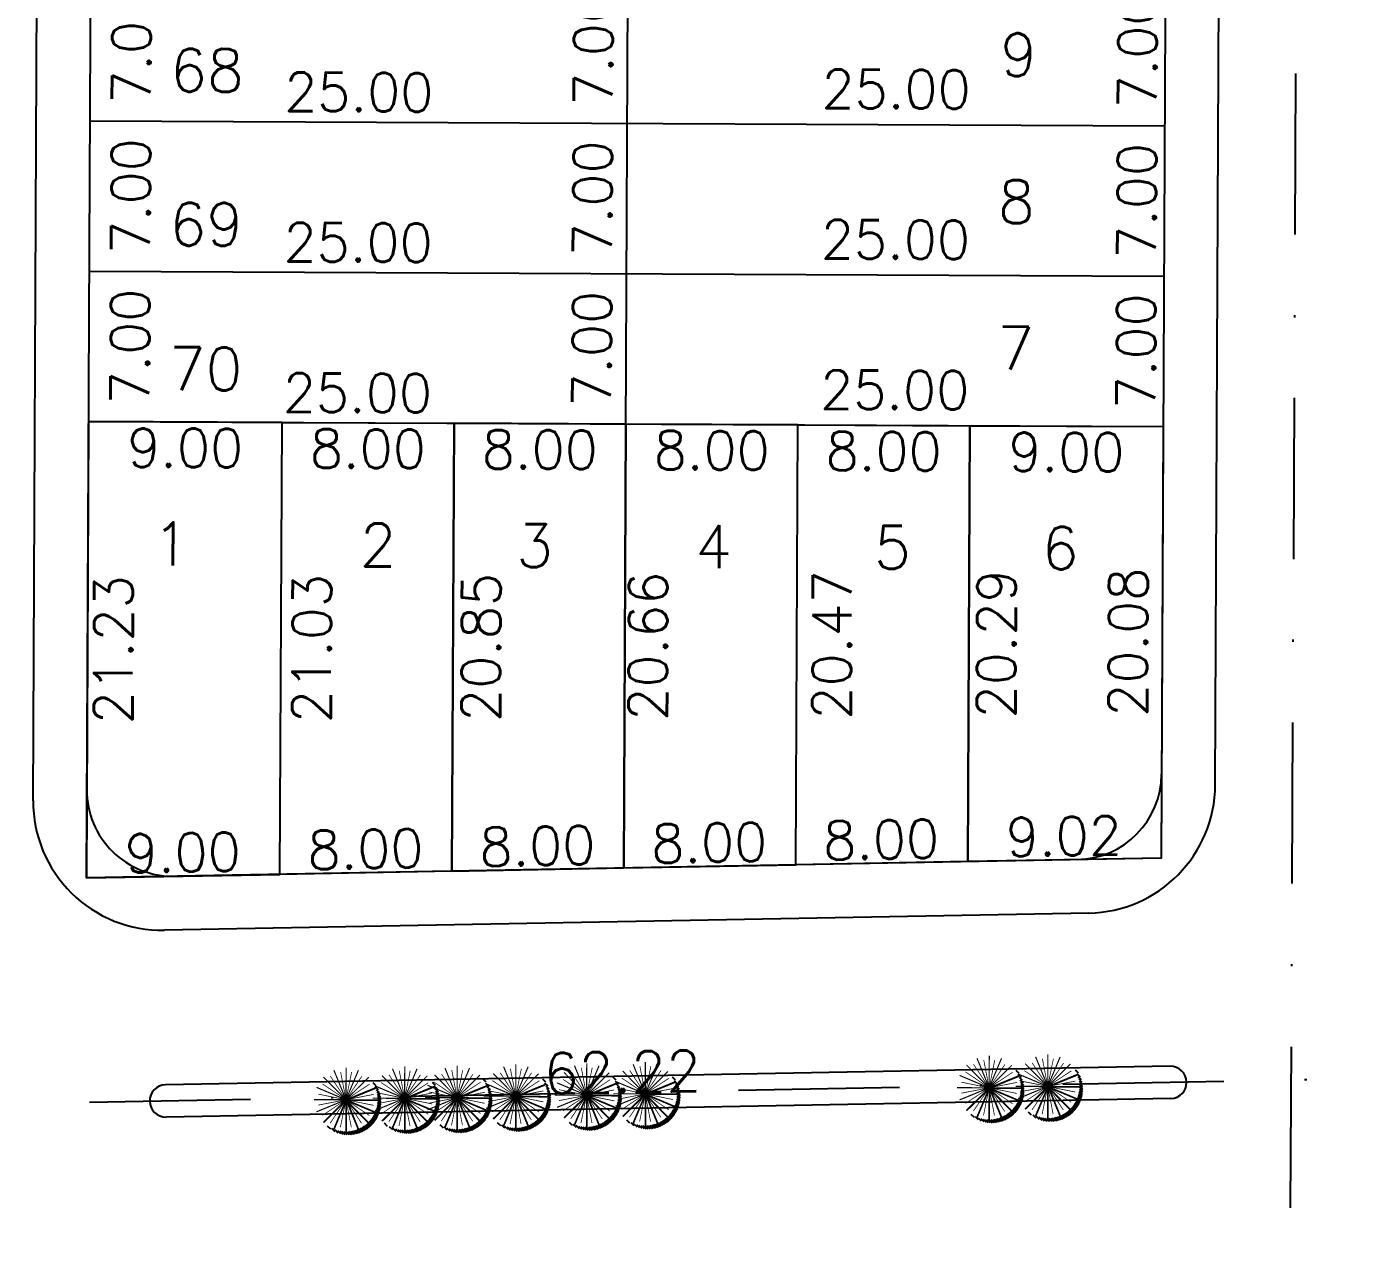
# Model space of a CAD drawing. Header units: millimetres. Extents: x -4430026 to 4783824, y 584 to 9593110.
# Drawn here: x 2987.7 to 3050.1, y 1691.5 to 1748.3 of the extents above; entities that cross this region are included whole.
import ezdxf
from ezdxf.enums import TextEntityAlignment as Align

# ---------------------------------------------------------------- set-up
doc = ezdxf.new("R2010")
doc.units = ezdxf.units.MM
doc.linetypes.add('DASHDOT', pattern=[1, 0.5, -0.25, 0, -0.25])
doc.linetypes.add('HIDDEN2', pattern=[0.1875, 0.125, -0.0625])
for name, color, linetype in [('BOUNDARY LOTES', 2, 'Continuous'), ('Calçada', 1, 'Continuous'), ('Cota', 8, 'Continuous'), ('COTAS', 8, 'Continuous'), ('curvas', 4, 'Continuous'), ('Lotes', 2, 'Continuous'), ('Numero de lotes', 5, 'Continuous'), ('PAI_pDYD', 72, 'Continuous'), ('Projeção', 8, 'HIDDEN2'), ('QUADRA', 4, 'Continuous'), ('QUADROS', 2, 'Continuous')]:
    doc.layers.add(name, color=color, linetype=linetype)
doc.styles.add('arcad1', font='romans.shx')
doc.styles.add('ROMANS', font='romans.shx')
doc.dimstyles.new('BOLA100', dxfattribs={"dimscale": 0, "dimtxt": 1.9, "dimasz": 0.18, "dimexe": 0.18, "dimexo": 0.063, "dimgap": 0, "dimtad": 1, "dimzin": 4, "dimdsep": 46, "dimtxsty": 'ROMANS', "dimcen": 0.09, "dimse1": 1, "dimse2": 1, "dimsd1": 1, "dimsd2": 1, "dimclrt": 256, "dimaunit": 1, "dimadec": 4, "dimazin": 0, "dimtfac": 1.2, "dimtix": 1, "dimtmove": 2, "dimatfit": 3, "dimfxl": 1, "dimtvp": 2, "dimtolj": 1, "dimtzin": 4, "dimarcsym": 0})
doc.dimstyles.get("Standard").update_dxf_attribs({"dimtxt": 0.18, "dimasz": 0.18, "dimexe": 0.18, "dimexo": 0.0625, "dimgap": 0.09, "dimtad": 0, "dimtih": 1, "dimtoh": 1, "dimdec": 4, "dimzin": 0, "dimdsep": 46, "dimtxsty": 'Standard', "dimcen": 0.09, "dimadec": 0, "dimazin": 0, "dimtfac": 1, "dimtdec": 4, "dimtofl": 0, "dimtmove": 0, "dimatfit": 3, "dimfxl": 1, "dimtolj": 1, "dimtzin": 0, "dimarcsym": 0})

# ---------------------------------------------------------------- blocks, each defined once
blk = doc.blocks.new('PALMEIRA_PROPOSTA')
at = {"linetype": 'Continuous'}
h = blk.add_hatch(dxfattribs=at)
h.set_pattern_fill('_USER', color=250, scale=0.168035, angle=315, style=0, pattern_type=0)
h.set_pattern_definition([(315, (-2.75975, -4.60628), (0.1188187, 0.1188187), [])])
h.paths.add_polyline_path([(4.61, -0.41, 0.216766), (3.17, 2.76, -0.18118), (4.2, 0, -0.643702), (-2.76, -3.17, 0.693222)])
blk.add_hatch(color=1, dxfattribs=at).paths.add_polyline_path([(-0.4, 0, 1), (0.4, 0, 1)])
at = {"color": 98, "linetype": 'Continuous', "const_width": 0.15}
for points in [[(-1.61, 3.88), (-0.15, 0.37)], [(0, 4.2), (0, 0.4)], [(1.61, 3.88), (0.15, 0.37)], [(-2.97, 2.97), (-0.28, 0.28)], [(2.97, 2.97), (0.28, 0.28)], [(-4.2, 0), (-0.4, 0)], [(-3.88, 1.61), (-0.37, 0.15)], [(3.88, 1.61), (0.37, 0.15)], [(4.2, 0), (0.4, 0)], [(-3.88, -1.61), (-0.37, -0.15)], [(-2.97, -2.97), (-0.28, -0.28)], [(-1.61, -3.88), (-0.15, -0.37)], [(0, -4.2), (0, -0.4)], [(1.61, -3.88), (0.15, -0.37)], [(2.97, -2.97), (0.28, -0.28)], [(3.88, -1.61), (0.37, -0.15)]]:
    blk.add_lwpolyline(points, dxfattribs=at)
at = {"color": 96, "linetype": 'Continuous', "const_width": 0.1}
for points in [[(-0.72, 3.63), (-0.08, 0.39)], [(0.72, 3.63), (0.08, 0.39)], [(-3.08, 2.06), (-0.33, 0.22)], [(-2.06, 3.08), (-0.22, 0.33)], [(2.06, 3.08), (0.22, 0.33)], [(3.08, 2.06), (0.33, 0.22)], [(-3.63, 0.72), (-0.39, 0.08)], [(3.63, 0.72), (0.39, 0.08)], [(-3.63, -0.72), (-0.39, -0.08)], [(-3.08, -2.06), (-0.33, -0.22)], [(-2.06, -3.08), (-0.22, -0.33)], [(-0.72, -3.63), (-0.08, -0.39)], [(0.72, -3.63), (0.08, -0.39)], [(2.06, -3.08), (0.22, -0.33)], [(3.08, -2.06), (0.33, -0.22)], [(3.63, -0.72), (0.39, -0.08)]]:
    blk.add_lwpolyline(points, dxfattribs=at)
at = {"color": 98, "linetype": 'Continuous', "true_color": 0x001a00, "const_width": 0.15}
for points in [[(3.92, 1.52), (0.4, 0.07)], [(4.2, -0.07), (0.4, -0.07)], [(-2.92, -3.02), (-0.23, -0.34)], [(-1.54, -3.91), (-0.09, -0.4)], [(0.07, -4.2), (0.07, -0.4)], [(1.68, -3.85), (0.23, -0.34)], [(2.92, -3.02), (0.23, -0.33)], [(3.85, -1.67), (0.34, -0.21)]]:
    blk.add_lwpolyline(points, dxfattribs=at)
at = {"color": 1, "linetype": 'Continuous'}
blk.add_circle((0, 0), 0.4, dxfattribs=at)
blk = doc.blocks.new('*D13696')
at = {"layer": 'DEFPOINTS', "color": 0, "linetype": 'ByBlock'}
for p in [(3108.764, 1700.403), (3046.557, 1699.251), (3046.557, 1699.251)]:
    blk.add_point(p, dxfattribs=at)
at = {"layer": 'COTAS', "linetype": 'ByBlock', "insert": (3077.643, 1700.777), "char_height": 1.9, "attachment_point": 5, "rotation": 1.06117, "style": 'ROMANS'}
blk.add_mtext('\\A1;62.22', dxfattribs=at)
blk = doc.blocks.new('*D13697')
at = {"layer": 'DEFPOINTS', "color": 0, "linetype": 'ByBlock'}
for p in [(3046.557, 1699.251), (2984.351, 1698.099), (2984.351, 1698.099)]:
    blk.add_point(p, dxfattribs=at)
at = {"layer": 'COTAS', "linetype": 'ByBlock', "insert": (3015.437, 1699.625), "char_height": 1.9, "attachment_point": 5, "rotation": 1.06117, "style": 'ROMANS'}
blk.add_mtext('\\A1;62.22', dxfattribs=at)
blk = doc.blocks.new('*D13728')
at = {"layer": 'DEFPOINTS', "color": 0, "linetype": 'ByBlock'}
for p in [(3046.557, 1699.251), (3045.966, 1574.473), (3045.966, 1574.473)]:
    blk.add_point(p, dxfattribs=at)
at = {"layer": 'COTAS', "linetype": 'ByBlock', "insert": (3044.513, 1636.871), "char_height": 1.9, "attachment_point": 5, "rotation": 89.72858, "style": 'ROMANS'}
blk.add_mtext('\\A1;124.78', dxfattribs=at)
blk = doc.blocks.new('*D14047')
at = {"layer": 'DEFPOINTS', "color": 0, "linetype": 'ByBlock'}
for p in [(3047.823, 1966.421), (3046.557, 1699.251), (3048.604, 1699.242)]:
    blk.add_point(p, dxfattribs=at)
at = {"layer": 'COTAS', "linetype": 'ByBlock', "insert": (3048.287, 1832.831), "char_height": 1.9, "attachment_point": 5, "rotation": 89.72858, "style": 'ROMANS'}
blk.add_mtext('\\A1;267.17', dxfattribs=at)
blk = doc.blocks.new('*D8218')
at = {"layer": 'DEFPOINTS', "color": 0}
for p in [(3040.601, 1729.668), (3040.506, 1709.591), (3042.518, 1709.581)]:
    blk.add_point(p, dxfattribs=at)
at = {"layer": 'Cota', "color": 41, "insert": (3038.966, 1719.637), "char_height": 1.8, "attachment_point": 5, "rotation": 89.72858, "style": 'ROMANS'}
blk.add_mtext('\\A1;20.08', dxfattribs=at)
blk = doc.blocks.new('*D8219')
at = {"layer": 'DEFPOINTS', "color": 0}
for p in [(3031.602, 1729.711), (3031.505, 1709.424), (3036.389, 1709.401)]:
    blk.add_point(p, dxfattribs=at)
at = {"layer": 'Cota', "color": 41, "insert": (3032.837, 1719.561), "char_height": 1.8, "attachment_point": 5, "rotation": 89.72858, "style": 'ROMANS'}
blk.add_mtext('\\A1;20.29', dxfattribs=at)
blk = doc.blocks.new('*D8220')
at = {"layer": 'DEFPOINTS', "color": 0}
for p in [(3023.602, 1729.749), (3023.505, 1709.276), (3028.734, 1709.251)]:
    blk.add_point(p, dxfattribs=at)
at = {"layer": 'Cota', "color": 41, "insert": (3025.183, 1719.504), "char_height": 1.8, "attachment_point": 5, "rotation": 89.72858, "style": 'ROMANS'}
blk.add_mtext('\\A1;20.47', dxfattribs=at)
blk = doc.blocks.new('*D8221')
at = {"layer": 'DEFPOINTS', "color": 0}
for p in [(2990.602, 1729.905), (2995.4, 1729.882), (2990.501, 1708.676)]:
    blk.add_point(p, dxfattribs=at)
at = {"layer": 'Cota', "color": 41, "insert": (2991.75, 1719.285), "char_height": 1.8, "attachment_point": 5, "rotation": 89.72858, "style": 'ROMANS'}
blk.add_mtext('\\A1;21.23', dxfattribs=at)
blk = doc.blocks.new('*D8222')
at = {"layer": 'DEFPOINTS', "color": 0}
for p in [(2999.602, 1729.862), (3004.63, 1729.838), (2999.502, 1708.831)]:
    blk.add_point(p, dxfattribs=at)
at = {"layer": 'Cota', "color": 41, "insert": (3000.981, 1719.34), "char_height": 1.8, "attachment_point": 5, "rotation": 89.72858, "style": 'ROMANS'}
blk.add_mtext('\\A1;21.03', dxfattribs=at)
blk = doc.blocks.new('*D8223')
at = {"layer": 'DEFPOINTS', "color": 0}
for p in [(3007.602, 1729.824), (3012.51, 1729.801), (3007.503, 1708.979)]:
    blk.add_point(p, dxfattribs=at)
at = {"layer": 'Cota', "color": 41, "insert": (3008.86, 1719.396), "char_height": 1.8, "attachment_point": 5, "rotation": 89.72858, "style": 'ROMANS'}
blk.add_mtext('\\A1;20.85', dxfattribs=at)
blk = doc.blocks.new('*D8224')
at = {"layer": 'DEFPOINTS', "color": 0}
for p in [(3015.602, 1729.786), (3020.276, 1729.764), (3015.504, 1709.128)]:
    blk.add_point(p, dxfattribs=at)
at = {"layer": 'Cota', "color": 41, "insert": (3016.627, 1719.452), "char_height": 1.8, "attachment_point": 5, "rotation": 89.72858, "style": 'ROMANS'}
blk.add_mtext('\\A1;20.66', dxfattribs=at)
blk = doc.blocks.new('*D8225')
at = {"layer": 'DEFPOINTS', "color": 0}
for p in [(2990.501, 1708.664), (2999.502, 1708.831), (2999.549, 1706.332)]:
    blk.add_point(p, dxfattribs=at)
at = {"layer": 'Cota', "color": 41, "insert": (2994.981, 1709.848), "char_height": 1.8, "attachment_point": 5, "rotation": 1.06117, "style": 'ROMANS'}
blk.add_mtext('\\A1;9.00', dxfattribs=at)
blk = doc.blocks.new('*D8226')
at = {"layer": 'DEFPOINTS', "color": 0}
for p in [(3007.503, 1708.979), (2999.502, 1708.831), (3007.549, 1706.48)]:
    blk.add_point(p, dxfattribs=at)
at = {"layer": 'Cota', "color": 41, "insert": (3003.482, 1710.005), "char_height": 1.8, "attachment_point": 5, "rotation": 1.06117, "style": 'ROMANS'}
blk.add_mtext('\\A1;8.00', dxfattribs=at)
blk = doc.blocks.new('*D8227')
at = {"layer": 'DEFPOINTS', "color": 0}
for p in [(3007.503, 1708.979), (3015.503, 1708.942), (3015.546, 1706.628)]:
    blk.add_point(p, dxfattribs=at)
at = {"layer": 'Cota', "color": 41, "insert": (3011.481, 1710.153), "char_height": 1.8, "attachment_point": 5, "rotation": 1.06117, "style": 'ROMANS'}
blk.add_mtext('\\A1;8.00', dxfattribs=at)
blk = doc.blocks.new('*D8228')
at = {"layer": 'DEFPOINTS', "color": 0}
for p in [(3015.503, 1708.942), (3023.503, 1708.904), (3023.542, 1706.776)]:
    blk.add_point(p, dxfattribs=at)
at = {"layer": 'Cota', "color": 41, "insert": (3019.477, 1710.301), "char_height": 1.8, "attachment_point": 5, "rotation": 1.06117, "style": 'ROMANS'}
blk.add_mtext('\\A1;8.00', dxfattribs=at)
blk = doc.blocks.new('*D8229')
at = {"layer": 'DEFPOINTS', "color": 0}
for p in [(3023.503, 1708.904), (3031.503, 1708.866), (3031.539, 1706.924)]:
    blk.add_point(p, dxfattribs=at)
at = {"layer": 'Cota', "color": 41, "insert": (3027.474, 1710.45), "char_height": 1.8, "attachment_point": 5, "rotation": 1.06117, "style": 'ROMANS'}
blk.add_mtext('\\A1;8.00', dxfattribs=at)
blk = doc.blocks.new('*D8230')
at = {"layer": 'DEFPOINTS', "color": 0}
for p in [(3040.506, 1709.591), (3031.503, 1708.866), (3040.553, 1707.091)]:
    blk.add_point(p, dxfattribs=at)
at = {"layer": 'Cota', "color": 41, "insert": (3035.979, 1710.607), "char_height": 1.8, "attachment_point": 5, "rotation": 1.06117, "style": 'ROMANS'}
blk.add_mtext('\\A1;9.02', dxfattribs=at)
blk = doc.blocks.new('*D8231')
at = {"layer": 'DEFPOINTS', "color": 0}
for p in [(2990.602, 1729.905), (2999.602, 1729.862), (2999.579, 1725.059)]:
    blk.add_point(p, dxfattribs=at)
at = {"layer": 'Cota', "color": 41, "insert": (2995.096, 1728.68), "char_height": 1.8, "attachment_point": 5, "rotation": 359.72858, "style": 'ROMANS'}
blk.add_mtext('\\A1;9.00', dxfattribs=at)
blk = doc.blocks.new('*D8232')
at = {"layer": 'DEFPOINTS', "color": 0}
for p in [(2999.602, 1729.862), (3007.602, 1729.824), (3007.579, 1725.021)]:
    blk.add_point(p, dxfattribs=at)
at = {"layer": 'Cota', "color": 41, "insert": (3003.596, 1728.64), "char_height": 1.8, "attachment_point": 5, "rotation": 359.72858, "style": 'ROMANS'}
blk.add_mtext('\\A1;8.00', dxfattribs=at)
blk = doc.blocks.new('*D8233')
at = {"layer": 'DEFPOINTS', "color": 0}
for p in [(3007.602, 1729.824), (3015.602, 1729.786), (3015.579, 1724.983)]:
    blk.add_point(p, dxfattribs=at)
at = {"layer": 'Cota', "color": 41, "insert": (3011.596, 1728.602), "char_height": 1.8, "attachment_point": 5, "rotation": 359.72858, "style": 'ROMANS'}
blk.add_mtext('\\A1;8.00', dxfattribs=at)
blk = doc.blocks.new('*D8234')
at = {"layer": 'DEFPOINTS', "color": 0}
for p in [(3015.602, 1729.786), (3023.602, 1729.749), (3023.579, 1724.945)]:
    blk.add_point(p, dxfattribs=at)
at = {"layer": 'Cota', "color": 41, "insert": (3019.596, 1728.564), "char_height": 1.8, "attachment_point": 5, "rotation": 359.72858, "style": 'ROMANS'}
blk.add_mtext('\\A1;8.00', dxfattribs=at)
blk = doc.blocks.new('*D8235')
at = {"layer": 'DEFPOINTS', "color": 0}
for p in [(3023.602, 1729.749), (3031.602, 1729.711), (3031.579, 1724.907)]:
    blk.add_point(p, dxfattribs=at)
at = {"layer": 'Cota', "color": 41, "insert": (3027.596, 1728.526), "char_height": 1.8, "attachment_point": 5, "rotation": 359.72858, "style": 'ROMANS'}
blk.add_mtext('\\A1;8.00', dxfattribs=at)
blk = doc.blocks.new('*D8236')
at = {"layer": 'DEFPOINTS', "color": 0}
for p in [(3031.602, 1729.711), (3040.601, 1729.668), (3040.579, 1724.865)]:
    blk.add_point(p, dxfattribs=at)
at = {"layer": 'Cota', "color": 41, "insert": (3036.096, 1728.486), "char_height": 1.8, "attachment_point": 5, "rotation": 359.72858, "style": 'ROMANS'}
blk.add_mtext('\\A1;9.00', dxfattribs=at)
blk = doc.blocks.new('*D8237')
at = {"layer": 'DEFPOINTS', "color": 0}
for p in [(2990.602, 1729.905), (3015.602, 1729.786), (3015.591, 1727.581)]:
    blk.add_point(p, dxfattribs=at)
at = {"layer": 'Cota', "color": 41, "insert": (3003.108, 1731.24), "char_height": 1.8, "attachment_point": 5, "rotation": 359.72858, "style": 'ROMANS'}
blk.add_mtext('\\A1;25.00', dxfattribs=at)
blk = doc.blocks.new('*D8238')
at = {"layer": 'DEFPOINTS', "color": 0}
for p in [(3015.616, 1732.82), (3040.616, 1732.701), (3040.592, 1727.718)]:
    blk.add_point(p, dxfattribs=at)
at = {"layer": 'Cota', "color": 41, "insert": (3028.109, 1731.377), "char_height": 1.8, "attachment_point": 5, "rotation": 359.72858, "style": 'ROMANS'}
blk.add_mtext('\\A1;25.00', dxfattribs=at)
blk = doc.blocks.new('*D8239')
at = {"layer": 'DEFPOINTS', "color": 0}
for p in [(2992.565, 1736.896), (2996.146, 1736.879), (2992.532, 1729.896)]:
    blk.add_point(p, dxfattribs=at)
at = {"layer": 'Cota', "color": 41, "insert": (2992.53, 1733.396), "char_height": 1.8, "attachment_point": 5, "rotation": 89.72858, "style": 'ROMANS'}
blk.add_mtext('\\A1;7.00', dxfattribs=at)
blk = doc.blocks.new('*D8240')
at = {"layer": 'DEFPOINTS', "color": 0}
for p in [(3013.924, 1736.794), (3017.633, 1736.777), (3013.891, 1729.795)]:
    blk.add_point(p, dxfattribs=at)
at = {"layer": 'Cota', "color": 41, "insert": (3014.016, 1733.294), "char_height": 1.8, "attachment_point": 5, "rotation": 89.72858, "style": 'ROMANS'}
blk.add_mtext('\\A1;7.00', dxfattribs=at)
blk = doc.blocks.new('*D8241')
at = {"layer": 'DEFPOINTS', "color": 0}
for p in [(3038.096, 1736.68), (3042.956, 1736.657), (3038.063, 1729.68)]:
    blk.add_point(p, dxfattribs=at)
at = {"layer": 'Cota', "color": 41, "insert": (3039.34, 1733.174), "char_height": 1.8, "attachment_point": 5, "rotation": 89.72858, "style": 'ROMANS'}
blk.add_mtext('\\A1;7.00', dxfattribs=at)
blk = doc.blocks.new('*D8242')
at = {"layer": 'DEFPOINTS', "color": 0}
for p in [(2990.635, 1736.905), (3015.635, 1736.786), (3015.624, 1734.58)]:
    blk.add_point(p, dxfattribs=at)
at = {"layer": 'Cota', "color": 41, "insert": (3003.142, 1738.24), "char_height": 1.8, "attachment_point": 5, "rotation": 359.72858, "style": 'ROMANS'}
blk.add_mtext('\\A1;25.00', dxfattribs=at)
blk = doc.blocks.new('*D8243')
at = {"layer": 'DEFPOINTS', "color": 0}
for p in [(3015.649, 1739.82), (3040.649, 1739.701), (3040.625, 1734.718)]:
    blk.add_point(p, dxfattribs=at)
at = {"layer": 'Cota', "color": 41, "insert": (3028.143, 1738.377), "char_height": 1.8, "attachment_point": 5, "rotation": 359.72858, "style": 'ROMANS'}
blk.add_mtext('\\A1;25.00', dxfattribs=at)
blk = doc.blocks.new('*D8244')
at = {"layer": 'DEFPOINTS', "color": 0}
for p in [(2992.598, 1743.896), (2996.179, 1743.879), (2992.565, 1736.896)]:
    blk.add_point(p, dxfattribs=at)
at = {"layer": 'Cota', "color": 41, "insert": (2992.563, 1740.396), "char_height": 1.8, "attachment_point": 5, "rotation": 89.72858, "style": 'ROMANS'}
blk.add_mtext('\\A1;7.00', dxfattribs=at)
blk = doc.blocks.new('*D8245')
at = {"layer": 'DEFPOINTS', "color": 0}
for p in [(3013.957, 1743.794), (3017.666, 1743.777), (3013.924, 1736.794)]:
    blk.add_point(p, dxfattribs=at)
at = {"layer": 'Cota', "color": 41, "insert": (3014.049, 1740.294), "char_height": 1.8, "attachment_point": 5, "rotation": 89.72858, "style": 'ROMANS'}
blk.add_mtext('\\A1;7.00', dxfattribs=at)
blk = doc.blocks.new('*D8246')
at = {"layer": 'DEFPOINTS', "color": 0}
for p in [(3038.129, 1743.68), (3042.989, 1743.657), (3038.096, 1736.68)]:
    blk.add_point(p, dxfattribs=at)
at = {"layer": 'Cota', "color": 41, "insert": (3039.373, 1740.174), "char_height": 1.8, "attachment_point": 5, "rotation": 89.72858, "style": 'ROMANS'}
blk.add_mtext('\\A1;7.00', dxfattribs=at)
blk = doc.blocks.new('*D8247')
at = {"layer": 'DEFPOINTS', "color": 0}
for p in [(2990.668, 1743.905), (3015.668, 1743.786), (3015.658, 1741.58)]:
    blk.add_point(p, dxfattribs=at)
at = {"layer": 'Cota', "color": 41, "insert": (3003.175, 1745.24), "char_height": 1.8, "attachment_point": 5, "rotation": 359.72858, "style": 'ROMANS'}
blk.add_mtext('\\A1;25.00', dxfattribs=at)
blk = doc.blocks.new('*D8248')
at = {"layer": 'DEFPOINTS', "color": 0}
for p in [(3015.682, 1746.82), (3040.682, 1746.701), (3040.658, 1741.718)]:
    blk.add_point(p, dxfattribs=at)
at = {"layer": 'Cota', "color": 41, "insert": (3028.176, 1745.377), "char_height": 1.8, "attachment_point": 5, "rotation": 359.72858, "style": 'ROMANS'}
blk.add_mtext('\\A1;25.00', dxfattribs=at)
blk = doc.blocks.new('*D8249')
at = {"layer": 'DEFPOINTS', "color": 0}
for p in [(2992.631, 1750.895), (2996.213, 1750.879), (2992.598, 1743.896)]:
    blk.add_point(p, dxfattribs=at)
at = {"layer": 'Cota', "color": 41, "insert": (2992.596, 1747.396), "char_height": 1.8, "attachment_point": 5, "rotation": 89.72858, "style": 'ROMANS'}
blk.add_mtext('\\A1;7.00', dxfattribs=at)
blk = doc.blocks.new('*D8250')
at = {"layer": 'DEFPOINTS', "color": 0}
for p in [(3013.99, 1750.794), (3017.699, 1750.777), (3013.957, 1743.794)]:
    blk.add_point(p, dxfattribs=at)
at = {"layer": 'Cota', "color": 41, "insert": (3014.083, 1747.294), "char_height": 1.8, "attachment_point": 5, "rotation": 89.72858, "style": 'ROMANS'}
blk.add_mtext('\\A1;7.00', dxfattribs=at)
blk = doc.blocks.new('*D8251')
at = {"layer": 'DEFPOINTS', "color": 0}
for p in [(3038.163, 1750.68), (3043.023, 1750.657), (3038.129, 1743.68)]:
    blk.add_point(p, dxfattribs=at)
at = {"layer": 'Cota', "color": 41, "insert": (3039.406, 1747.174), "char_height": 1.8, "attachment_point": 5, "rotation": 89.72858, "style": 'ROMANS'}
blk.add_mtext('\\A1;7.00', dxfattribs=at)

msp = doc.modelspace()

# ---------------------------------------------------------------- linework, layer by layer
at = {"layer": 'BOUNDARY LOTES', "elevation": 2.439}
for points in [[(2990.602, 1729.905), (2990.501, 1708.664), (2999.502, 1708.831), (2999.602, 1729.862), (2990.602, 1729.905)], [(2990.602, 1729.905), (2990.501, 1708.664), (2999.502, 1708.831), (2999.602, 1729.862), (2990.602, 1729.905)], [(2999.602, 1729.862), (3007.602, 1729.824), (3007.503, 1708.979), (2999.502, 1708.831), (2999.602, 1729.862)], [(2999.602, 1729.862), (3007.602, 1729.824), (3007.503, 1708.979), (2999.502, 1708.831), (2999.602, 1729.862)], [(3007.503, 1708.979), (3015.504, 1709.128), (3015.602, 1729.786), (3007.602, 1729.824), (3007.503, 1708.979)], [(3007.503, 1708.979), (3015.504, 1709.128), (3015.602, 1729.786), (3007.602, 1729.824), (3007.503, 1708.979)], [(3015.504, 1709.128), (3023.505, 1709.276), (3023.602, 1729.749), (3015.602, 1729.786), (3015.504, 1709.128)], [(3015.504, 1709.128), (3023.505, 1709.276), (3023.602, 1729.749), (3015.602, 1729.786), (3015.504, 1709.128)], [(3023.505, 1709.276), (3023.602, 1729.749), (3031.602, 1729.711), (3031.505, 1709.424), (3023.505, 1709.276)], [(3023.505, 1709.276), (3023.602, 1729.749), (3031.602, 1729.711), (3031.505, 1709.424), (3023.505, 1709.276)], [(3031.505, 1709.424), (3031.602, 1729.711), (3040.601, 1729.668), (3040.506, 1709.591), (3031.505, 1709.424)], [(3031.505, 1709.424), (3031.602, 1729.711), (3040.601, 1729.668), (3040.506, 1709.591), (3031.505, 1709.424)]]:
    msp.add_lwpolyline(points, dxfattribs=at)
at = {"layer": 'Calçada'}
for p, q in [((3043.022, 1712.998, 2.439), (3044.177, 1956.618, 2.439)), ((2988.018, 1712.259, 2.439), (2989.173, 1955.903, 2.439)), ((2988.018, 1712.259, 2.439), (2989.132, 1947.348, 2.439)), ((3037.134, 1707.028, 2.439), (2994.129, 1706.231, 2.439)), ((3040.925, 1699.897, 2.439), (2994.173, 1699.031, 2.439)), ((2994.173, 1699.031, 2.439), (2994.173, 1699.031, 2.439)), ((2994.173, 1699.031, 2.439), (2994.173, 1699.031, 2.439)), ((3040.953, 1698.397, 2.439), (2994.203, 1697.531, 2.439))]:
    msp.add_line(p, q, dxfattribs=at)
for centre, radius, start, end in [((3037.023, 1713.027, 2.439), 6, 271.06117, 359.72858), ((2994.018, 1712.23, 2.439), 6, 179.72858, 271.06117), ((3040.939, 1699.147, 2.439), 0.75, 271.06117, 91.06117), ((2994.193, 1698.281, 2.439), 0.75, 91.52534, 270.71794), ((2994.193, 1698.281, 2.439), 0.75, 91.52534, 270.71794)]:
    msp.add_arc(centre, radius, start, end, dxfattribs=at)
at = {"layer": 'curvas'}
for centre, start, end in [((3036.525, 1713.518, 2.439), 271.06117, 359.72858), ((2994.521, 1712.74, 2.439), 179.72858, 271.06117)]:
    msp.add_arc(centre, 4, start, end, dxfattribs=at)
at = {"layer": 'Lotes'}
for p, q in [((3015.504, 1709.128, 2.439), (3016.691, 1959.762, 2.439)), ((2990.668, 1743.905, 2.439), (3040.668, 1743.668, 2.439)), ((2990.635, 1736.905, 2.439), (3040.635, 1736.668, 2.439)), ((2990.602, 1729.905, 2.439), (3040.601, 1729.668, 2.439)), ((2999.502, 1708.831, 2.439), (2999.602, 1729.862, 2.439)), ((3007.503, 1708.979, 2.439), (3007.602, 1729.824, 2.439)), ((3023.505, 1709.276, 2.439), (3023.602, 1729.749, 2.439)), ((3031.505, 1709.424, 2.439), (3031.602, 1729.711, 2.439))]:
    msp.add_line(p, q, dxfattribs=at)
at = {"layer": 'Projeção', "linetype": 'DASHDOT', "ltscale": 15}
for p, q in [((3045.671, 1512.108, 2.439), (3047.823, 1966.457, 2.439)), ((3224.597, 1702.549, 2.439), (2859.939, 1695.795, 2.439))]:
    msp.add_line(p, q, dxfattribs=at)
at = {"layer": 'QUADRA'}
msp.add_line((2990.501, 1708.664, 2.439), (2990.501, 1708.664, 2.439), dxfattribs=at)
at = {"layer": 'QUADRA', "elevation": 2.439}
msp.add_lwpolyline([(3041.694, 1960.21), (3040.506, 1709.591), (2990.501, 1708.664), (2991.689, 1959.313), (3041.694, 1960.21)], close=True, dxfattribs=at)

# ---------------------------------------------------------------- block references
at = {"layer": 'PAI_pDYD', "color": 2, "xscale": 0.3550421296895795, "yscale": 0.3550421296895365, "zscale": 0.3550421296895365, "rotation": 359.7285806882999}
for p in [(3032.501, 1698.895, 2.439), (3035.229, 1698.959, 2.439), (3002.576, 1698.34, 2.439), (3005.304, 1698.405, 2.439), (3007.746, 1698.436, 2.439), (3010.474, 1698.501, 2.439), (3013.772, 1698.548, 2.439), (3016.5, 1698.612, 2.439)]:
    msp.add_blockref('PALMEIRA_PROPOSTA', p, dxfattribs=at)

# ---------------------------------------------------------------- texts
at = {"layer": 'Numero de lotes', "style": 'arcad1'}
for s, p in [('9', (3033.874, 1746.977, 2.439)), ('8', (3033.772, 1740.135, 2.439)), ('7', (3033.74, 1733.32, 2.439)), ('1', (2994.445, 1724.209, 2.439)), ('2', (3004.071, 1724.163, 2.439)), ('3', (3011.356, 1724.129, 2.439)), ('4', (3019.682, 1724.089, 2.439)), ('5', (3028.006, 1724.05, 2.439)), ('6', (3035.811, 1724.013, 2.439))]:
    msp.add_text(s, height=2, rotation=359.72858, dxfattribs=at).set_placement(p, align=Align.MIDDLE_CENTER)
at = {"layer": 'QUADROS', "style": 'arcad1'}
for s, p in [('68', (2996.112, 1746.25, 2.439)), ('69', (2996.078, 1739.087, 2.439)), ('70', (2996.046, 1732.362, 2.439))]:
    msp.add_text(s, height=2, rotation=359.72858, dxfattribs=at).set_placement(p, align=Align.MIDDLE_CENTER)

# ---------------------------------------------------------------- dimensions: what is measured, and where the dimension line sits
at = {"layer": 'Cota'}
for p1, p2, distance, picture, middle in [((2992.598, 1743.896, 2.439), (2992.631, 1750.895, 2.439), -3.581, '*D8249', (2992.596, 1747.396, 2.439)), ((3013.957, 1743.794, 2.439), (3013.99, 1750.794, 2.439), -3.709, '*D8250', (3014.083, 1747.294, 2.439)), ((3038.129, 1743.68, 2.439), (3038.163, 1750.68, 2.439), -4.86, '*D8251', (3039.406, 1747.174, 2.439)), ((2990.668, 1743.905, 2.439), (3015.668, 1743.786, 2.439), -2.206, '*D8247', (3003.175, 1745.24, 2.439)), ((3015.682, 1746.82, 2.439), (3040.682, 1746.701, 2.439), -4.984, '*D8248', (3028.176, 1745.377, 2.439)), ((2992.565, 1736.896, 2.439), (2992.598, 1743.896, 2.439), -3.581, '*D8244', (2992.563, 1740.396, 2.439)), ((3013.924, 1736.794, 2.439), (3013.957, 1743.794, 2.439), -3.709, '*D8245', (3014.049, 1740.294, 2.439)), ((3038.096, 1736.68, 2.439), (3038.129, 1743.68, 2.439), -4.86, '*D8246', (3039.373, 1740.174, 2.439)), ((3015.649, 1739.82, 2.439), (3040.649, 1739.701, 2.439), -4.984, '*D8243', (3028.143, 1738.377, 2.439)), ((2990.635, 1736.905, 2.439), (3015.635, 1736.786, 2.439), -2.206, '*D8242', (3003.142, 1738.24, 2.439)), ((2992.532, 1729.896, 2.439), (2992.565, 1736.896, 2.439), -3.581, '*D8239', (2992.53, 1733.396, 2.439)), ((3013.891, 1729.795, 2.439), (3013.924, 1736.794, 2.439), -3.709, '*D8240', (3014.016, 1733.294, 2.439)), ((3038.063, 1729.68, 2.439), (3038.096, 1736.68, 2.439), -4.86, '*D8241', (3039.34, 1733.174, 2.439)), ((3015.616, 1732.82, 2.439), (3040.616, 1732.701, 2.439), -4.984, '*D8238', (3028.109, 1731.377, 2.439)), ((2990.602, 1729.905, 2.439), (3015.602, 1729.786, 2.439), -2.206, '*D8237', (3003.108, 1731.24, 2.439)), ((2990.501, 1708.676, 2.439), (2990.602, 1729.905, 2.439), -4.798, '*D8221', (2991.75, 1719.285, 2.439)), ((2990.602, 1729.905, 2.439), (2999.602, 1729.862, 2.439), -4.803, '*D8231', (2995.096, 1728.68, 2.439)), ((2999.502, 1708.831, 2.439), (2999.602, 1729.862, 2.439), -5.029, '*D8222', (3000.981, 1719.34, 2.439)), ((3007.503, 1708.979, 2.439), (3007.602, 1729.824, 2.439), -4.908, '*D8223', (3008.86, 1719.396, 2.439)), ((3015.504, 1709.128, 2.439), (3015.602, 1729.786, 2.439), -4.675, '*D8224', (3016.627, 1719.452, 2.439)), ((3023.602, 1729.749, 2.439), (3023.505, 1709.276, 2.439), 5.229, '*D8220', (3025.183, 1719.504, 2.439)), ((3031.602, 1729.711, 2.439), (3031.505, 1709.424, 2.439), 4.884, '*D8219', (3032.837, 1719.561, 2.439)), ((3040.601, 1729.668, 2.439), (3040.506, 1709.591, 2.439), 2.012, '*D8218', (3038.966, 1719.637, 2.439)), ((2990.501, 1708.664, 2.439), (2999.502, 1708.831, 2.439), -2.5, '*D8225', (2994.981, 1709.848, 2.439))]:
    dim = msp.add_aligned_dim(p1=p1, p2=p2, distance=distance, dimstyle='Standard', override={"dimtxt": 1.8, "dimexo": 0.063, "dimgap": 0, "dimtih": 0, "dimtoh": 0, "dimdec": 2, "dimzin": 4, "dimtxsty": 'ROMANS', "dimse1": 1, "dimse2": 1, "dimsd1": 1, "dimsd2": 1, "dimclrt": 41, "dimtfac": 1.2, "dimtdec": 2, "dimtix": 1, "dimtofl": 1, "dimtmove": 2, "dimfxl": 0.18, "dimfxlon": 1, "dimtvp": 2, "dimtzin": 4}, dxfattribs=at)
    dim.commit()
    dim.dimension.update_dxf_attribs({"geometry": picture, "text_midpoint": middle})
for base, p1, p2, angle, picture, middle in [((3007.579, 1725.021, 2.439), (2999.602, 1729.862, 2.439), (3007.602, 1729.824, 2.439), 179.72858, '*D8232', (3003.596, 1728.64, 2.439)), ((3015.579, 1724.983, 2.439), (3007.602, 1729.824, 2.439), (3015.602, 1729.786, 2.439), 179.72858, '*D8233', (3011.596, 1728.602, 2.439)), ((3023.579, 1724.945, 2.439), (3015.602, 1729.786, 2.439), (3023.602, 1729.749, 2.439), 179.72858, '*D8234', (3019.596, 1728.564, 2.439)), ((3031.579, 1724.907, 2.439), (3023.602, 1729.749, 2.439), (3031.602, 1729.711, 2.439), 179.72858, '*D8235', (3027.596, 1728.526, 2.439)), ((3040.579, 1724.865, 2.439), (3031.602, 1729.711, 2.439), (3040.601, 1729.668, 2.439), 179.72858, '*D8236', (3036.096, 1728.486, 2.439)), ((3015.546, 1706.628, 2.439), (3007.503, 1708.979, 2.439), (3015.503, 1708.942, 2.439), 181.06117, '*D8227', (3011.481, 1710.153, 2.439)), ((3023.542, 1706.776, 2.439), (3015.503, 1708.942, 2.439), (3023.503, 1708.904, 2.439), 181.06117, '*D8228', (3019.477, 1710.301, 2.439)), ((3031.539, 1706.924, 2.439), (3023.503, 1708.904, 2.439), (3031.503, 1708.866, 2.439), 181.06117, '*D8229', (3027.474, 1710.45, 2.439)), ((3040.5526, 1707.0911, 2.4392), (3031.5028, 1708.8657, 2.4392), (3040.5063, 1709.5907, 2.4392), 181.06117, '*D8230', (3035.979, 1710.607, 2.4392)), ((3007.549, 1706.48, 2.439), (2999.502, 1708.831, 2.439), (3007.503, 1708.979, 2.439), 181.06117, '*D8226', (3003.482, 1710.005, 2.439))]:
    dim = msp.add_linear_dim(base=base, p1=p1, p2=p2, angle=angle, dimstyle='Standard', override={"dimtxt": 1.8, "dimexo": 0.063, "dimgap": 0, "dimtih": 0, "dimtoh": 0, "dimdec": 2, "dimzin": 4, "dimtxsty": 'ROMANS', "dimse1": 1, "dimse2": 1, "dimsd1": 1, "dimsd2": 1, "dimclrt": 41, "dimtfac": 1.2, "dimtdec": 2, "dimtix": 1, "dimtofl": 1, "dimtmove": 2, "dimfxl": 0.18, "dimfxlon": 1, "dimtvp": 2, "dimtzin": 4}, dxfattribs=at)
    dim.commit()
    dim.dimension.update_dxf_attribs({"geometry": picture, "text_midpoint": middle})
at = {"layer": 'COTAS', "linetype": 'ByBlock'}
for p1, p2, distance, picture, middle in [((3047.823, 1966.421, 2.439), (3046.557, 1699.251, 2.439), 2.047, '*D14047', (3048.287, 1832.831, 2.439)), ((3108.764, 1700.403, 2.439), (3046.557, 1699.251, 2.439), 0, '*D13696', (3077.643, 1700.777, 2.439)), ((3046.557, 1699.251, 2.439), (2984.351, 1698.099, 2.439), 0, '*D13697', (3015.437, 1699.625, 2.439))]:
    dim = msp.add_aligned_dim(p1=p1, p2=p2, distance=distance, dimstyle='BOLA100', override={"dimscale": 1, "dimfxl": 0.18}, dxfattribs=at)
    dim.commit()
    dim.dimension.update_dxf_attribs({"geometry": picture, "text_midpoint": middle})
dim = msp.add_linear_dim(base=(3045.966, 1574.473, 2.439), p1=(3046.557, 1699.251, 2.439), p2=(3045.966, 1574.473, 2.439), angle=269.72858, dimstyle='BOLA100', override={"dimscale": 1, "dimfxl": 0.18}, dxfattribs=at)
dim.commit()
dim.dimension.update_dxf_attribs({"geometry": '*D13728', "text_midpoint": (3044.513, 1636.871, 2.439), "dimtype": 161})

doc.saveas('drawing.dxf')
